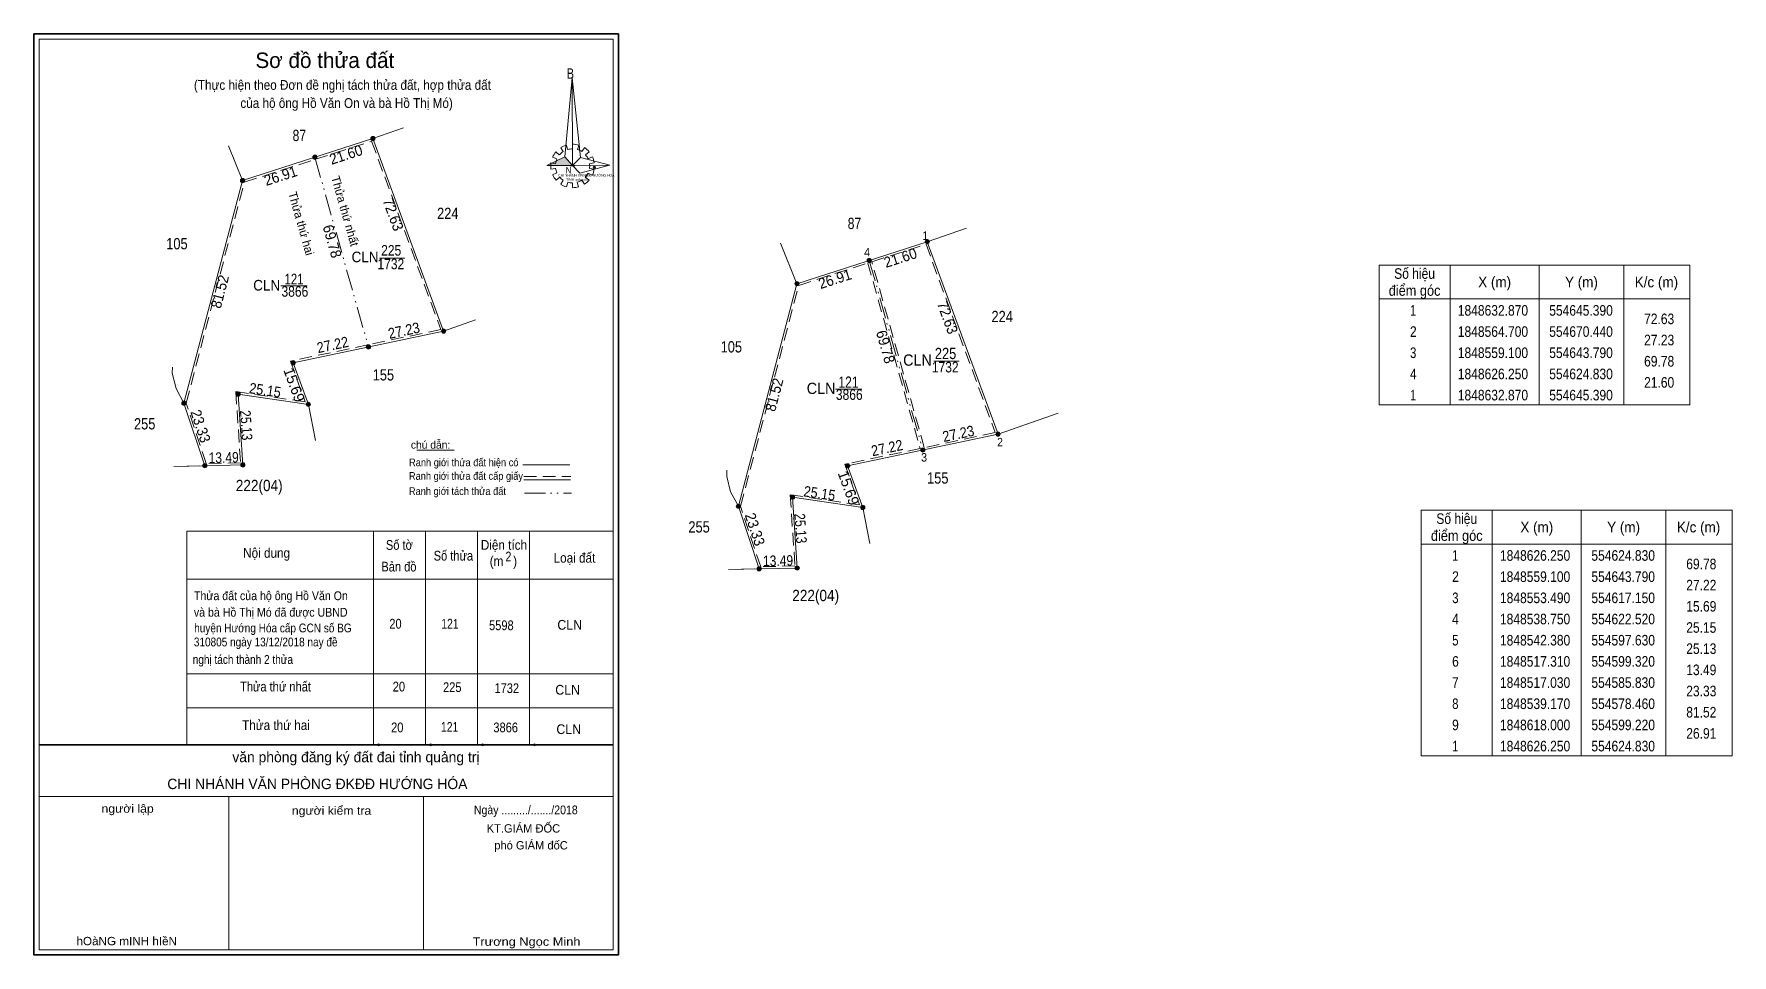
# Model space of a CAD drawing. Header units: metres. Extents: x 554329 to 554930, y 1848380 to 1848706.
import ezdxf
from ezdxf.enums import TextEntityAlignment as Align

# ---------------------------------------------------------------- set-up
doc = ezdxf.new("R2010")
doc.units = ezdxf.units.M
doc.header["$LTSCALE"] = 1.5
doc.header["$PDMODE"] = 32
doc.header["$PDSIZE"] = 0.75
doc.linetypes.add('DASH_DOUBLE_DOT', pattern=[9.2, 5, -1.2, 0.3, -1.2, 0.3, -1.2])
doc.linetypes.add('MEDIUM_DASHED', pattern=[4.5, 3, -1.5])
for name, color, linetype, lineweight in [('1', 7, 'Continuous', 13), ('10', 7, 'Continuous', 13), ('15', 7, 'Continuous', 13), ('17', 7, 'Continuous', 13), ('18', 7, 'Continuous', 13), ('2', 7, 'Continuous', 13), ('5', 7, 'Continuous', 35), ('6', 7, 'Continuous', 13), ('63', 7, 'Continuous', 13)]:
    doc.layers.add(name, color=color, linetype=linetype, lineweight=lineweight)
doc.layers.add('7', color=7, linetype='Continuous')

msp = doc.modelspace()

# ---------------------------------------------------------------- hatches: boundary and pattern name
at = {"layer": '1'}
msp.add_hatch(color=256, dxfattribs=at).paths.add_polyline_path([(554510.69, 1848659.81), (554517.01, 1848662.9), (554519.72, 1848659.81)])
at = {"layer": '15'}
for points in [[(554449.79, 1848669.39, 1), (554448.29, 1848669.39, 1)], [(554429.23, 1848662.77, 1), (554427.73, 1848662.77, 1)], [(554403.62, 1848654.52, 1), (554402.12, 1848654.52, 1)], [(554646.14, 1848632.87, 1), (554644.64, 1848632.87, 1)], [(554625.58, 1848626.25, 1), (554624.08, 1848626.25, 1)], [(554599.97, 1848618, 1), (554598.47, 1848618, 1)], [(554448.19, 1848595.62, 1), (554446.69, 1848595.62, 1)], [(554474.84, 1848601.22, 1), (554473.34, 1848601.22, 1)], [(554421.55, 1848590.01, 1), (554420.05, 1848590.01, 1)], [(554402.03, 1848578.9, 1), (554400.53, 1848578.9, 1)], [(554382.86, 1848575.69, 1), (554381.36, 1848575.69, 1)], [(554426.92, 1848575.27, 1), (554425.42, 1848575.27, 1)], [(554671.19, 1848564.7, 1), (554669.69, 1848564.7, 1)], [(554390.23, 1848553.55, 1), (554388.73, 1848553.55, 1)], [(554403.72, 1848553.83, 1), (554402.22, 1848553.83, 1)], [(554617.9, 1848553.49, 1), (554616.4, 1848553.49, 1)], [(554644.54, 1848559.1, 1), (554643.04, 1848559.1, 1)], [(554598.38, 1848542.38, 1), (554596.88, 1848542.38, 1)], [(554579.21, 1848539.17, 1), (554577.71, 1848539.17, 1)], [(554623.27, 1848538.75, 1), (554621.77, 1848538.75, 1)], [(554600.07, 1848517.31, 1), (554598.57, 1848517.31, 1)], [(554586.58, 1848517.03, 1), (554585.08, 1848517.03, 1)]]:
    msp.add_hatch(color=256, dxfattribs=at).paths.add_polyline_path(points)

# ---------------------------------------------------------------- linework, layer by layer
at = {"layer": '1'}
for p, q in [((554514.2, 1848662.17), (554512.7, 1848662.8)), ((554513.8, 1848664.68), (554515.05, 1848663.58)), ((554516.46, 1848664.79), (554515.56, 1848666.15)), ((554517.61, 1848667.09), (554518.01, 1848665.47)), ((554519.72, 1848665.73), (554519.77, 1848667.4)), ((554521.93, 1848667.09), (554521.53, 1848665.41)), ((554523.03, 1848664.79), (554523.93, 1848666.15)), ((554525.59, 1848664.68), (554524.34, 1848663.63)), ((554525.24, 1848662.22), (554526.74, 1848662.95)), ((554512.04, 1848660.75), (554513.7, 1848660.49)), ((554513.7, 1848658.82), (554512.04, 1848658.55)), ((554512.7, 1848656.51), (554514.2, 1848657.25)), ((554518.92, 1848659.76), (554520.52, 1848659.76)), ((554526.79, 1848656.46), (554525.14, 1848657.09)), ((554527.45, 1848660.75), (554525.74, 1848660.49)), ((554525.74, 1848658.82), (554527.45, 1848658.55)), ((554515.2, 1848655.67), (554513.9, 1848654.63)), ((554515.56, 1848653.21), (554516.41, 1848654.68)), ((554518.11, 1848653.89), (554517.61, 1848652.27)), ((554519.72, 1848652.01), (554519.72, 1848653.63)), ((554521.38, 1848653.89), (554521.88, 1848652.32)), ((554523.93, 1848653.21), (554523.03, 1848654.63)), ((554524.24, 1848655.67), (554525.59, 1848654.68)), ((554383.16, 1848530.39), (554383.16, 1848454.7)), ((554383.16, 1848530.39), (554534.16, 1848530.39)), ((554449.26, 1848530.39), (554449.26, 1848454.7)), ((554467.66, 1848530.39), (554467.66, 1848454.7)), ((554486.06, 1848530.39), (554486.06, 1848454.7)), ((554504.46, 1848530.39), (554504.46, 1848454.7)), ((554383.16, 1848513.33), (554534.16, 1848513.33)), ((554383.16, 1848479.8), (554534.16, 1848479.8)), ((554383.16, 1848467.84), (554534.16, 1848467.84)), ((554328.99, 1848452.92), (554328.99, 1848380.27)), ((554383.15, 1848454.7), (554534.16, 1848454.7)), ((554383.16, 1848454.7), (554534.16, 1848454.7)), ((554330.84, 1848436.45), (554534.16, 1848436.45)), ((554397.99, 1848436.45), (554397.99, 1848382.12)), ((554466.99, 1848436.45), (554466.99, 1848382.12))]:
    msp.add_line(p, q, dxfattribs=at)
at = {"layer": '1', "lineweight": 35}
msp.add_line((554330.84, 1848454.7), (554534.16, 1848454.7), dxfattribs=at)
at = {"layer": '1'}
for points in [[(554328.99, 1848380.27), (554328.99, 1848706.4), (554535.99, 1848706.4), (554535.99, 1848380.27)], [(554328.99, 1848380.27), (554328.99, 1848706.4), (554535.99, 1848706.4), (554535.99, 1848380.27)], [(554519.62, 1848690.87), (554519.72, 1848659.81), (554517.01, 1848662.9)], [(554519.62, 1848690.87), (554519.72, 1848659.81), (554522.58, 1848662.69)], [(554510.69, 1848659.81), (554517.01, 1848662.9), (554519.72, 1848659.81)], [(554532.97, 1848659.92), (554519.72, 1848659.81), (554522.58, 1848662.69)], [(554532.87, 1848659.97), (554522.33, 1848657.14), (554519.72, 1848659.81)]]:
    msp.add_lwpolyline(points, close=True, dxfattribs=at)
at = {"layer": '1', "linetype": 'MEDIUM_DASHED'}
msp.add_lwpolyline([(554447.24, 1848596.34), (554419.8, 1848590.57), (554425.04, 1848576.19), (554400.47, 1848579.78), (554402.17, 1848554.56), (554390.02, 1848554.31), (554382.89, 1848575.71), (554403.49, 1848653.93), (554428.68, 1848662.05)], dxfattribs=at)
msp.add_lwpolyline([(554624.32, 1848625.3), (554642.85, 1848559.67), (554616.15, 1848554.05), (554621.39, 1848539.67), (554596.82, 1848543.26), (554598.52, 1848518.04), (554586.37, 1848517.79), (554579.24, 1848539.19), (554599.84, 1848617.41)], close=True, dxfattribs=at)
at = {"layer": '1'}
for centre, major_axis, start_param, end_param in [((554519.745, 1848659.703), (7.739, 0), 2.4395818, 2.7240025), ((554519.745, 1848659.703), (6.066, 0), 2.1337354, 2.4449626), ((554519.745, 1848659.703), (7.739, 0), 1.8495599, 2.1390092), ((554519.745, 1848659.703), (6.066, 0), 1.5698559, 1.8561107), ((554519.745, 1848659.703), (7.739, 0), 1.2792421, 1.5633222), ((554519.745, 1848659.703), (6.066, 0), 1.0027091, 1.2755622), ((554519.745, 1848659.703), (7.739, 0), 0.7105624, 0.9968723), ((554519.745, 1848659.703), (6.066, 0), 0.4267838, 0.7064646), ((554519.745, 1848659.703), (7.739, 0), 0.1390515, 0.4339332), ((554519.745, 1848659.703), (7.739, 0), 3.0066793, 3.2913935), ((554519.745, 1848659.703), (7.739, 0), 3.5698864, 3.8569187), ((554519.745, 1848659.703), (6.066, 0), 2.7236855, 3.0151582), ((554519.745, 1848659.703), (6.066, 0), 3.2822995, 3.5610505), ((554519.745, 1848659.703), (6.066, 0), 5.5613733, 5.8395144), ((554519.745, 1848659.703), (6.066, 0), 6.1355839, 6.4161846), ((554519.745, 1848659.703), (7.739, 0), 5.8523029, 6.1383965), ((554519.745, 1848659.703), (6.066, 0), 3.8607757, 4.1325826), ((554519.701, 1848659.657), (7.739, 0), 4.1470906, 4.4365931), ((554519.745, 1848659.703), (6.066, 0), 4.4385468, 4.71314), ((554519.745, 1848659.703), (7.739, 0), 4.7130101, 4.9976105), ((554519.745, 1848659.703), (6.066, 0), 4.9908713, 5.2893316), ((554519.745, 1848659.703), (7.739, 0), 5.2856142, 5.567987)]:
    msp.add_ellipse(centre, major_axis=major_axis, ratio=0.995001, start_param=start_param, end_param=end_param, dxfattribs=at)
for p in [(554527.45, 1848659.18), (554451.09, 1848454.7), (554469.49, 1848454.7), (554487.89, 1848454.7), (554506.29, 1848454.7)]:
    msp.add_point(p, dxfattribs=at)
at = {"layer": '10'}
for p, q in [((554402.87, 1848654.52), (554449.04, 1848669.39)), ((554449.04, 1848669.39), (554459.83, 1848673.15)), ((554474.09, 1848601.22), (554449.04, 1848669.39)), ((554402.87, 1848654.52), (554397.9, 1848666.81)), ((554382.11, 1848575.69), (554402.87, 1848654.52)), ((554599.22, 1848618), (554593.42, 1848632.36)), ((554599.22, 1848618), (554645.39, 1848632.87)), ((554645.39, 1848632.87), (554659.25, 1848637.7)), ((554670.44, 1848564.7), (554645.39, 1848632.87)), ((554578.46, 1848539.17), (554599.22, 1848618)), ((554485.4, 1848605.16), (554474.09, 1848601.22)), ((554420.8, 1848590.01), (554474.09, 1848601.22)), ((554420.8, 1848590.01), (554426.17, 1848575.27)), ((554377.98, 1848586.27), (554378.05, 1848588.48)), ((554402.8, 1848578.68), (554426.17, 1848575.27)), ((554382.11, 1848575.69), (554389.48, 1848553.55)), ((554426.17, 1848575.27), (554428.67, 1848562.49)), ((554691.75, 1848572.13), (554670.44, 1848564.7)), ((554617.15, 1848553.49), (554670.44, 1848564.7)), ((554378.58, 1848553.32), (554389.48, 1848553.55)), ((554378.58, 1848553.32), (554387.73, 1848553.51)), ((554574.33, 1848549.75), (554574.4, 1848551.96)), ((554617.15, 1848553.49), (554622.52, 1848538.75)), ((554599.15, 1848542.16), (554622.52, 1848538.75)), ((554578.46, 1848539.17), (554585.83, 1848517.03)), ((554622.52, 1848538.75), (554625.02, 1848525.97)), ((554574.93, 1848516.8), (554585.83, 1848517.03)), ((554574.93, 1848516.8), (554584.08, 1848516.99))]:
    msp.add_line(p, q, dxfattribs=at)
for points in [[(554382.11, 1848575.69), (554379.38, 1848580.84), (554377.98, 1848586.27)], [(554389.48, 1848553.55), (554402.97, 1848553.83), (554401.28, 1848578.9), (554426.17, 1848575.27)], [(554578.46, 1848539.17), (554575.73, 1848544.32), (554574.33, 1848549.75)], [(554585.83, 1848517.03), (554599.32, 1848517.31), (554597.63, 1848542.38), (554622.52, 1848538.75)]]:
    msp.add_lwpolyline(points, dxfattribs=at)
at = {"layer": '15', "linetype": 'DASH_DOUBLE_DOT'}
for p, q in [((554428.48, 1848662.77), (554447.44, 1848595.62)), ((554624.83, 1848626.25), (554643.79, 1848559.1))]:
    msp.add_line(p, q, dxfattribs=at)
at = {"layer": '15'}
for centre in [(554449.04, 1848669.39), (554428.48, 1848662.77), (554402.87, 1848654.52), (554645.39, 1848632.87), (554624.83, 1848626.25), (554599.22, 1848618), (554447.44, 1848595.62), (554474.09, 1848601.22), (554420.8, 1848590.01), (554401.28, 1848578.9), (554382.11, 1848575.69), (554426.17, 1848575.27), (554670.44, 1848564.7), (554389.48, 1848553.55), (554402.97, 1848553.83), (554617.15, 1848553.49), (554643.79, 1848559.1), (554597.63, 1848542.38), (554578.46, 1848539.17), (554622.52, 1848538.75), (554599.32, 1848517.31), (554585.83, 1848517.03)]:
    msp.add_circle(centre, 0.75, dxfattribs=at)
at = {"layer": '17'}
msp.add_line((554464.64, 1848558.99), (554477.79, 1848558.99), dxfattribs=at)
at = {"layer": '18'}
msp.add_line((554683.94, 1848569.41), (554670.44, 1848564.7), dxfattribs=at)
at = {"layer": '2', "linetype": 'MEDIUM_DASHED'}
msp.add_line((554428.68, 1848662.05), (554448.58, 1848668.46), dxfattribs=at)
at = {"layer": '2'}
for p, q in [((554451.37, 1848627.09), (554460.36, 1848627.03)), ((554830.57, 1848624.6), (554830.57, 1848575.1)), ((554862.07, 1848624.6), (554862.07, 1848575.1)), ((554892.07, 1848624.6), (554892.07, 1848575.1)), ((554805.37, 1848612.6), (554915.47, 1848612.6)), ((554647.72, 1848590.57), (554656.71, 1848590.51))]:
    msp.add_line(p, q, dxfattribs=at)
at = {"layer": '2', "linetype": 'MEDIUM_DASHED'}
msp.add_lwpolyline([(554448.58, 1848668.46), (554473.09, 1848601.78), (554447.24, 1848596.35)], dxfattribs=at)
msp.add_lwpolyline([(554644.93, 1848631.94), (554669.44, 1848565.26), (554644.32, 1848559.98), (554625.75, 1848625.76)], close=True, dxfattribs=at)
at = {"layer": '2'}
msp.add_lwpolyline([(554805.37, 1848624.6), (554915.47, 1848624.6), (554915.47, 1848575.1), (554805.37, 1848575.1)], close=True, dxfattribs=at)
at = {"layer": '5'}
msp.add_lwpolyline([(554329, 1848706.43), (554536, 1848706.43), (554536, 1848380.29), (554329, 1848380.29)], close=True, dxfattribs=at)
at = {"layer": '5', "lineweight": 13}
msp.add_lwpolyline([(554534.16, 1848454.7), (554534.16, 1848382.13), (554330.84, 1848382.13), (554330.84, 1848704.59), (554534.16, 1848704.59)], close=True, dxfattribs=at)
at = {"layer": '6'}
for p, q in [((554502.18, 1848553.91), (554518.76, 1848553.91)), ((554502.44, 1848548.6), (554519, 1848548.6))]:
    msp.add_line(p, q, dxfattribs=at)
at = {"layer": '6', "linetype": 'MEDIUM_DASHED'}
msp.add_line((554502.44, 1848549.71), (554519.13, 1848549.71), dxfattribs=at)
at = {"layer": '63'}
for p, q in [((554416.48, 1848617.19), (554425.81, 1848617.19)), ((554612.83, 1848580.67), (554622.16, 1848580.67)), ((554845.5, 1848537.81), (554845.5, 1848450.81)), ((554877, 1848537.81), (554877, 1848450.81)), ((554907, 1848537.81), (554907, 1848450.81)), ((554820.3, 1848525.81), (554930.4, 1848525.81))]:
    msp.add_line(p, q, dxfattribs=at)
at = {"layer": '63', "linetype": 'DASH_DOUBLE_DOT'}
msp.add_line((554502.68, 1848543.81), (554519.35, 1848543.81), dxfattribs=at)
at = {"layer": '63'}
msp.add_lwpolyline([(554820.3, 1848537.81), (554930.4, 1848537.81), (554930.4, 1848450.81), (554820.3, 1848450.81)], close=True, dxfattribs=at)

# ---------------------------------------------------------------- texts
at = {"layer": '1'}
msp.add_text('Sơ đồ thửa đất', height=5.474, dxfattribs=at).set_placement((554432.01, 1848694.38), align=Align.CENTER)
for s, height, width, p in [('B', 3.645, 0.8, (554517.68, 1848690.6)), ('CHI NHÁNH VPĐKĐĐ-HƯỚNG HÓA', 0.8622, 0.95, (554514.66, 1848655.94)), ('N', 2.278, 0.9, (554517.31, 1848657.09)), ('TỈNH quảng trị', 0.8624, 1.05, (554517.45, 1848654.45))]:
    msp.add_text(s, height=height, dxfattribs=dict(at, width=width)).set_placement(p)
at = {"layer": '1', "width": 0.85}
for p in [(554421.4, 1848613.38), (554617.75, 1848576.86)]:
    msp.add_text('3866', height=3.75, dxfattribs=at).set_placement(p, align=Align.CENTER)
at = {"layer": '1'}
for s, height, p in [('văn phòng đăng ký đất đai tỉnh quảng trị', 3.68, (554486.79, 1848448.55)), ('CHI NHÁNH VĂN PHÒNG ĐKĐĐ HƯỚNG HÓA', 3.68, (554482.52, 1848439.03)), ('KT.GIÁM ĐỐC', 2.944, (554515.36, 1848423.64)), ('phó GIÁM đốC', 2.944, (554518.06, 1848417.66))]:
    msp.add_text(s, height=height, dxfattribs=at).set_placement(p, align=Align.RIGHT)
for s, width, p in [('người lập', 1.1, (554371.41, 1848430.66)), ('người kiểm tra', 1.1, (554448.44, 1848429.95)), ('hOàNG mINH hIềN', 1.05, (554379.65, 1848383.74)), ('Trương Ngọc Minh', 1.15, (554522.54, 1848383.55))]:
    msp.add_text(s, height=2.944, dxfattribs=dict(at, width=width)).set_placement(p, align=Align.RIGHT)
at = {"layer": '15'}
for s, height, width, p in [('87', 4, 0.8, (554422.98, 1848668.5)), ('224', 4, 0.85, (554475.555, 1848640.9)), ('87', 4, 0.8, (554619.58, 1848637.34)), ('105', 4, 0.85, (554379.625, 1848630.16)), ('CLN', 3.75, 0.95, (554446.25, 1848625.6)), ('225', 3.75, 0.85, (554455.505, 1848627.93)), ('121', 3.75, 0.8, (554421.11, 1848617.77)), ('CLN', 3.75, 0.95, (554411.41, 1848615.58)), ('224', 4, 0.85, (554671.905, 1848604.38)), ('105', 4, 0.85, (554575.975, 1848593.64)), ('CLN', 4, 0.95, (554641.91, 1848588.96)), ('225', 4, 0.85, (554651.855, 1848591.29)), ('155', 4, 0.85, (554452.745, 1848583.72)), ('121', 4, 0.8, (554617.46, 1848581.13)), ('CLN', 4, 0.95, (554607.76, 1848578.94)), ('255', 4, 0.85, (554368.205, 1848566.39)), ('222(04)', 4, 0.9, (554408.765, 1848544.54)), ('155', 4, 0.85, (554649.095, 1848547.2)), ('255', 4, 0.85, (554564.555, 1848529.87)), ('222(04)', 4, 0.9, (554605.855, 1848505.59))]:
    msp.add_text(s, height=height, dxfattribs=dict(at, width=width)).set_placement(p, align=Align.CENTER)
for s, p in [('Thửa thứ nhất', (554437.712, 1848643.328)), ('Thửa thứ hai', (554422.189, 1848638.923))]:
    msp.add_text(s, height=3, rotation=285.767, dxfattribs=at).set_placement(p, align=Align.CENTER)
at = {"layer": '2'}
for s, rotation, width, p in [('21.60', 17.848, 0.95, (554440.075, 1848661.916)), ('72.63', 290.177, 0.95, (554454.445, 1848641.877)), ('69.78', 285.767, 0.95, (554432.827, 1848632.499)), ('21.60', 17.848, 0.95, (554636.43, 1848625.398)), ('72.63', 290.177, 0.95, (554650.793, 1848605.362)), ('27.23', 11.867, 0.9, (554460.409, 1848599.581)), ('69.78', 285.767, 0.95, (554628.797, 1848595.139)), ('27.23', 11.867, 0.9, (554656.764, 1848563.062))]:
    msp.add_text(s, height=3.75, rotation=rotation, dxfattribs=dict(at, width=width)).set_placement(p, align=Align.CENTER)
for s, height, width, p in [(' 1', 3, 0.9, (554645.69, 1848633.53)), (' 4', 3, 0.95, (554625.13, 1848627.64)), ('72.63', 3.75, 0.85, (554909.92, 1848603.67)), ('27.23', 3.75, 0.85, (554909.92, 1848596.17)), ('69.78', 3.75, 0.85, (554909.92, 1848588.67)), ('21.60', 3.75, 0.85, (554909.92, 1848581.17)), (' 2', 3, 0.9, (554672.14, 1848560.38)), (' 3', 3, 0.95, (554645.3, 1848555.01))]:
    msp.add_text(s, height=height, dxfattribs=dict(at, width=width)).set_placement(p, align=Align.RIGHT)
for s, width, p in [('1732', 0.85, (554455.38, 1848623.1)), ('Số hiệu', 0.85, (554817.97, 1848619.72)), ('X (m)', 0.95, (554846.325, 1848616.72)), ('Y (m)', 0.95, (554877.07, 1848616.72)), ('K/c (m)', 0.95, (554903.62, 1848616.72)), ('điểm góc', 0.9, (554817.975, 1848613.72)), (' 1', 0.75, (554816.92, 1848606.67)), ('1848632.870', 0.85, (554845.72, 1848606.67)), ('554645.390', 0.85, (554876.92, 1848606.67)), (' 2', 0.85, (554816.92, 1848599.17)), ('1848564.700', 0.85, (554845.72, 1848599.17)), ('554670.440', 0.85, (554876.92, 1848599.17)), ('1732', 0.85, (554651.73, 1848586.58)), (' 3', 0.8, (554816.925, 1848591.67)), ('1848559.100', 0.85, (554845.72, 1848591.67)), ('554643.790', 0.85, (554876.92, 1848591.67)), (' 4', 0.85, (554816.92, 1848584.17)), ('1848626.250', 0.85, (554845.72, 1848584.17)), ('554624.830', 0.85, (554876.92, 1848584.17)), (' 1', 0.75, (554816.92, 1848576.67)), ('1848632.870', 0.85, (554845.72, 1848576.67)), ('554645.390', 0.85, (554876.92, 1848576.67))]:
    msp.add_text(s, height=3.75, dxfattribs=dict(at, width=width)).set_placement(p, align=Align.CENTER)
at = {"layer": '6'}
msp.add_text('chú dẫn:', height=2.721, dxfattribs=at).set_placement((554462.49, 1848559.59))
for s, height, width, p in [('Ranh giới thửa đất hiện có ', 2.721, 0.9, (554461.84, 1848553.35)), ('Ranh giới thửa đất cấp giấy', 2.721, 0.9, (554461.8, 1848548.56)), ('Ranh giới tách thửa đất', 2.721, 0.9, (554461.78, 1848543.17)), ('Nội dung', 3.45, 0.9, (554403.07, 1848520.94)), ('Số tờ', 3.45, 0.85, (554453.64, 1848523.75)), ('Diện tích', 3.45, 0.9, (554487.25, 1848523.77)), ('Bản đồ', 3.45, 0.85, (554452.03, 1848516.09)), ('Số thửa', 3.45, 0.85, (554470.55, 1848519.96)), ('(m   )', 3.45, 0.9, (554490.4, 1848518.05)), ('2', 3.45, 0.8, (554496.01, 1848519.68)), ('Loại đất', 3.45, 0.9, (554513.03, 1848519.2)), ('Thửa đất của hộ ông Hồ Văn On', 3.12, 0.9, (554385.66, 1848505.94)), ('và bà Hồ Thị Mó đã được UBND ', 3.12, 0.9, (554385.63, 1848500.09)), ('huyện Hướng Hóa cấp GCN số BG ', 3.12, 0.85, (554385.75, 1848494.53)), ('20', 3.45, 0.85, (554454.84, 1848495.86)), ('121', 3.45, 0.8, (554473.24, 1848495.86)), ('5598', 3.45, 0.85, (554490.17, 1848495.31)), ('CLN', 3.45, 0.95, (554514.36, 1848495.47)), ('310805 ngày 13/12/2018 nay đề', 3.12, 0.85, (554385.63, 1848489.56)), ('nghị tách thành 2 thửa', 3.12, 0.85, (554385.24, 1848483.37)), ('Thửa thứ nhất', 3.45, 0.85, (554401.99, 1848473.61)), ('20', 3.45, 0.85, (554456.06, 1848473.59)), ('225', 3.45, 0.85, (554473.88, 1848473.4)), ('1732', 3.45, 0.85, (554492.08, 1848473.04)), ('CLN', 3.45, 0.95, (554513.62, 1848472.47)), ('Thửa thứ hai', 3.45, 0.9, (554402.7, 1848459.95)), ('20', 3.45, 0.85, (554455.48, 1848459.14)), ('121', 3.45, 0.8, (554473.13, 1848459.33)), ('3866', 3.45, 0.85, (554491.69, 1848459.14)), ('CLN', 3.45, 0.95, (554514.02, 1848458.52))]:
    msp.add_text(s, height=height, dxfattribs=dict(at, width=width)).set_placement(p)
at = {"layer": '6', "width": 0.9}
msp.add_text('Ngày ........./......./2018', height=3.105, dxfattribs=at).set_placement((554503.185, 1848430.11), align=Align.CENTER)
at = {"layer": '63'}
for s, rotation, width, p in [('26.91', 17.856, 0.95, (554416.905, 1848654.413)), ('81.52', 75.246, 0.95, (554396.622, 1848614.722)), ('26.91', 17.856, 0.95, (554613.26, 1848617.894)), ('27.22', 11.892, 0.9, (554435.174, 1848594.543)), ('81.52', 75.246, 0.95, (554592.972, 1848578.202)), ('25.15', 351.702, 0.9, (554410.584, 1848578.434)), ('23.33', 288.412, 0.95, (554386.227, 1848566.952)), ('25.13', 273.857, 0.85, (554402.308, 1848567.746)), ('27.22', 11.892, 0.9, (554631.524, 1848558.023)), ('13.49', 1.189, 0.85, (554396.221, 1848554.563)), ('25.15', 351.702, 0.9, (554606.934, 1848541.914)), ('23.33', 288.412, 0.95, (554582.577, 1848530.432)), ('25.13', 273.857, 0.85, (554598.658, 1848531.226)), ('13.49', 1.189, 0.85, (554592.571, 1848518.043))]:
    msp.add_text(s, height=3.75, rotation=rotation, dxfattribs=dict(at, width=width)).set_placement(p, align=Align.CENTER)
for p in [(554419.401, 1848581.552), (554615.751, 1848545.032)]:
    msp.add_text('15.69', height=3.75, rotation=290.017, dxfattribs=at).set_placement(p, align=Align.CENTER)
for s, width, p in [('Số hiệu', 0.85, (554832.9, 1848532.93)), ('điểm góc', 0.9, (554832.905, 1848526.93)), ('X (m)', 0.95, (554861.255, 1848529.93)), ('Y (m)', 0.95, (554892, 1848529.93)), ('K/c (m)', 0.95, (554918.55, 1848529.93)), (' 1', 0.75, (554831.85, 1848519.88)), ('1848626.250', 0.85, (554860.65, 1848519.88)), ('554624.830', 0.85, (554891.85, 1848519.88)), (' 2', 0.85, (554831.85, 1848512.38)), ('1848559.100', 0.85, (554860.65, 1848512.38)), ('554643.790', 0.85, (554891.85, 1848512.38)), (' 3', 0.8, (554831.855, 1848504.88)), ('1848553.490', 0.85, (554860.65, 1848504.88)), ('554617.150', 0.85, (554891.85, 1848504.88)), (' 4', 0.85, (554831.85, 1848497.38)), ('1848538.750', 0.85, (554860.65, 1848497.38)), ('554622.520', 0.85, (554891.85, 1848497.38)), (' 5', 0.8, (554831.845, 1848489.88)), ('1848542.380', 0.85, (554860.65, 1848489.88)), ('554597.630', 0.85, (554891.85, 1848489.88)), (' 6', 0.85, (554831.85, 1848482.38)), ('1848517.310', 0.85, (554860.65, 1848482.38)), ('554599.320', 0.85, (554891.85, 1848482.38)), (' 7', 0.8, (554831.85, 1848474.88)), ('1848517.030', 0.85, (554860.65, 1848474.88)), ('554585.830', 0.85, (554891.85, 1848474.88)), (' 8', 0.8, (554831.85, 1848467.38)), ('1848539.170', 0.85, (554860.65, 1848467.38)), ('554578.460', 0.85, (554891.85, 1848467.38)), (' 9', 0.85, (554831.85, 1848459.88)), ('1848618.000', 0.85, (554860.65, 1848459.88)), ('554599.220', 0.85, (554891.85, 1848459.88)), (' 1', 0.75, (554831.85, 1848452.38)), ('1848626.250', 0.85, (554860.65, 1848452.38)), ('554624.830', 0.85, (554891.85, 1848452.38))]:
    msp.add_text(s, height=3.75, dxfattribs=dict(at, width=width)).set_placement(p, align=Align.CENTER)
at = {"layer": '63', "width": 0.85}
for s, p in [('69.78', (554924.85, 1848516.88)), ('27.22', (554924.85, 1848509.38)), ('15.69', (554924.85, 1848501.88)), ('25.15', (554924.85, 1848494.38)), ('25.13', (554924.85, 1848486.88)), ('13.49', (554924.85, 1848479.38)), ('23.33', (554924.85, 1848471.88)), ('81.52', (554924.85, 1848464.38)), ('26.91', (554924.85, 1848456.88))]:
    msp.add_text(s, height=3.75, dxfattribs=at).set_placement(p, align=Align.RIGHT)
at = {"layer": '7', "width": 0.9}
for s, p in [('(Thực hiện theo Đơn đề nghị tách thửa đất, hợp thửa đất ', (554438.825, 1848686.65)), ('của hộ ông Hồ Văn On và bà Hồ Thị Mó)', (554439.715, 1848680.25))]:
    msp.add_text(s, height=3.45, dxfattribs=at).set_placement(p, align=Align.CENTER)

doc.saveas('drawing.dxf')
